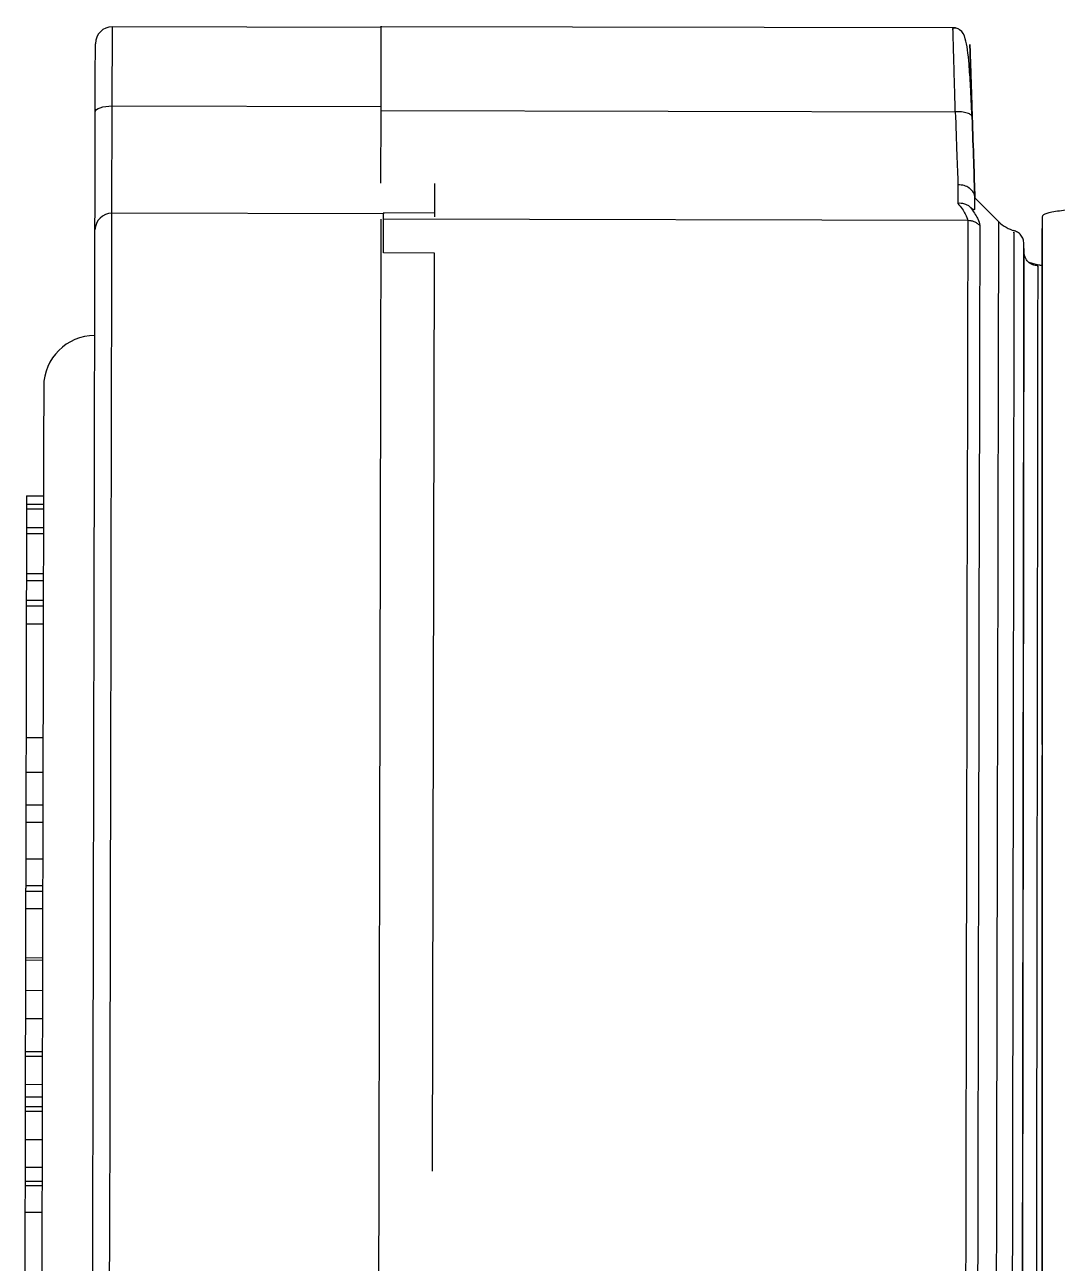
# Model space of a CAD drawing. Header units: millimetres. Extents: x 1953 to 4389, y 564 to 2287.
# Drawn here: x 2403.7 to 2464.5, y 2046.3 to 2119.3 of the extents above; entities that cross this region are included whole.
import ezdxf

# ---------------------------------------------------------------- set-up
doc = ezdxf.new("R2010")
doc.units = ezdxf.units.MM

msp = doc.modelspace()

# ---------------------------------------------------------------- linework, layer by layer
at = {"color": 7, "linetype": 'Continuous', "lineweight": 25}
for p, q in [((2408.807, 2114.493), (2408.817, 2119.161)), ((2424.66, 2119.127), (2408.817, 2119.161)), ((2458.498, 2119.091), (2424.66, 2119.163)), ((2408.794, 2108.171), (2408.807, 2114.493)), ((2408.807, 2114.493), (2424.65, 2114.459)), ((2424.65, 2114.228), (2458.484, 2114.155)), ((2427.798, 2109.917), (2427.794, 2108.187)), ((2458.64, 2109.846), (2458.638, 2108.758)), ((2461.05, 2107.671), (2459.639, 2109.088)), ((2459.639, 2109.081), (2459.639, 2109.088)), ((2424.794, 2108.136), (2408.794, 2108.171)), ((2424.789, 2105.836), (2424.794, 2108.136)), ((2427.794, 2108.187), (2424.794, 2108.193)), ((2424.794, 2108.193), (2424.794, 2108.136)), ((2427.794, 2108.187), (2427.793, 2107.958)), ((2459.222, 2107.742), (2424.793, 2107.816)), ((2463.608, 2107.975), (2463.608, 2107.284)), ((2427.789, 2105.83), (2424.789, 2105.836)), ((2427.673, 2051.729), (2427.789, 2105.83)), ((2462.543, 2105.797), (2462.528, 2106.403)), ((2403.758, 2091.528), (2403.757, 2091.027)), ((2403.758, 2091.528), (2404.758, 2091.526)), ((2403.757, 2090.757), (2403.754, 2089.663)), ((2403.757, 2091.027), (2404.757, 2091.025)), ((2403.757, 2091.027), (2403.757, 2090.757)), ((2403.757, 2090.757), (2404.757, 2090.755)), ((2403.754, 2089.314), (2403.748, 2086.953)), ((2403.754, 2089.663), (2404.754, 2089.661)), ((2403.754, 2089.663), (2403.754, 2089.314)), ((2403.754, 2089.314), (2404.754, 2089.312)), ((2403.748, 2086.953), (2404.748, 2086.951)), ((2403.748, 2086.953), (2403.748, 2086.532)), ((2403.748, 2086.532), (2403.745, 2085.371)), ((2403.748, 2086.532), (2404.748, 2086.53)), ((2403.744, 2085.037), (2403.742, 2083.989)), ((2403.745, 2085.371), (2403.744, 2085.037)), ((2403.744, 2085.037), (2404.744, 2085.035)), ((2403.745, 2085.371), (2404.745, 2085.369)), ((2403.742, 2083.989), (2403.728, 2077.283)), ((2403.742, 2083.989), (2404.742, 2083.987)), ((2403.728, 2077.283), (2403.723, 2075.243)), ((2403.728, 2077.283), (2404.728, 2077.281)), ((2463.608, 2075.187), (2463.608, 2076.218)), ((2403.723, 2075.243), (2403.719, 2073.322)), ((2403.723, 2075.243), (2404.723, 2075.241)), ((2403.719, 2073.322), (2403.717, 2072.277)), ((2403.719, 2073.322), (2404.719, 2073.32)), ((2403.717, 2072.277), (2403.713, 2070.14)), ((2404.717, 2072.275), (2403.717, 2072.277)), ((2403.713, 2070.14), (2403.709, 2068.576)), ((2403.713, 2070.14), (2404.713, 2070.138)), ((2403.709, 2068.677), (2403.708, 2068.167)), ((2403.708, 2068.238), (2403.706, 2067.211)), ((2403.709, 2068.576), (2403.708, 2068.238)), ((2403.709, 2068.576), (2403.708, 2068.238)), ((2403.708, 2068.238), (2404.708, 2068.236)), ((2403.709, 2068.576), (2404.709, 2068.574)), ((2403.706, 2067.211), (2404.706, 2067.209)), ((2403.7, 2064.316), (2404.7, 2064.314)), ((2403.7, 2064.179), (2403.696, 2062.392)), ((2403.7, 2064.179), (2404.7, 2064.177)), ((2403.696, 2062.392), (2403.692, 2060.738)), ((2403.696, 2062.392), (2404.696, 2062.39)), ((2403.692, 2060.738), (2403.688, 2058.786)), ((2403.692, 2060.738), (2404.692, 2060.736)), ((2403.688, 2058.514), (2403.684, 2056.855)), ((2403.688, 2058.786), (2404.688, 2058.784)), ((2403.688, 2058.786), (2403.688, 2058.514)), ((2403.688, 2058.514), (2404.688, 2058.512)), ((2403.684, 2056.855), (2403.683, 2056.115)), ((2403.684, 2056.855), (2404.684, 2056.852)), ((2403.683, 2056.115), (2403.681, 2055.542)), ((2403.681, 2055.542), (2404.681, 2055.54)), ((2403.681, 2055.542), (2403.681, 2055.27)), ((2403.683, 2056.115), (2404.683, 2056.113)), ((2403.681, 2055.27), (2403.677, 2053.611)), ((2403.681, 2055.27), (2404.681, 2055.268)), ((2403.677, 2053.611), (2403.674, 2051.967)), ((2403.677, 2053.611), (2404.677, 2053.608)), ((2403.674, 2051.967), (2403.672, 2051.14)), ((2403.674, 2051.967), (2404.674, 2051.965)), ((2403.672, 2051.14), (2403.671, 2050.891)), ((2403.672, 2051.14), (2404.672, 2051.138)), ((2403.671, 2050.891), (2403.668, 2049.326)), ((2403.671, 2050.891), (2404.671, 2050.888)), ((2403.668, 2049.315), (2403.655, 2043.227)), ((2403.668, 2049.326), (2404.668, 2049.324))]:
    msp.add_line(p, q, dxfattribs=at)
at = {"color": 7, "linetype": 'Continuous', "lineweight": 25, "flags": 128}
for points in [[(2407.807, 2114.144), (2407.826, 2114.212), (2407.883, 2114.278), (2407.976, 2114.339), (2408.1, 2114.392), (2408.252, 2114.435), (2408.425, 2114.467), (2408.612, 2114.487), (2408.807, 2114.493)], [(2408.656, 2043.774), (2408.667, 2049.033), (2408.678, 2054.204), (2408.689, 2059.263), (2408.7, 2064.186), (2408.71, 2068.953), (2408.72, 2073.541), (2408.729, 2077.93), (2408.738, 2082.099), (2408.747, 2086.03), (2408.754, 2089.705), (2408.762, 2093.108), (2408.768, 2096.222), (2408.774, 2099.034), (2408.78, 2101.532), (2408.784, 2103.704), (2408.788, 2105.539), (2408.791, 2107.03), (2408.794, 2108.171)], [(2459.222, 2107.742), (2459.219, 2106.59), (2459.216, 2105.092), (2459.212, 2103.254), (2459.207, 2101.085), (2459.202, 2098.594), (2459.196, 2095.792), (2459.189, 2092.693), (2459.182, 2089.31), (2459.174, 2085.657), (2459.166, 2081.752), (2459.157, 2077.612), (2459.148, 2073.255), (2459.138, 2068.7), (2459.128, 2063.969), (2459.118, 2059.082), (2459.107, 2054.06), (2459.096, 2048.928), (2459.085, 2043.706)], [(2459.928, 2107.453), (2459.926, 2106.305), (2459.922, 2104.812), (2459.919, 2102.981), (2459.914, 2100.819), (2459.909, 2098.338), (2459.903, 2095.547), (2459.896, 2092.459), (2459.889, 2089.088), (2459.881, 2085.449), (2459.873, 2081.558), (2459.864, 2077.433), (2459.855, 2073.091), (2459.845, 2068.554), (2459.835, 2063.84), (2459.824, 2058.97), (2459.814, 2053.967), (2459.803, 2048.854), (2459.792, 2043.651)], [(2460.914, 2044.301), (2460.925, 2049.478), (2460.936, 2054.561), (2460.947, 2059.527), (2460.957, 2064.355), (2460.967, 2069.021), (2460.977, 2073.504), (2460.986, 2077.784), (2460.995, 2081.842), (2461.003, 2085.658), (2461.01, 2089.215), (2461.017, 2092.498), (2461.024, 2095.49), (2461.03, 2098.179), (2461.035, 2100.551), (2461.039, 2102.597), (2461.043, 2104.307), (2461.046, 2105.672), (2461.048, 2106.687), (2461.049, 2107.348), (2461.05, 2107.65), (2461.05, 2107.671)]]:
    msp.add_lwpolyline(points, dxfattribs=at)
at = {"color": 7, "linetype": 'Continuous', "lineweight": 25}
for centre, radius, start, end in [((2408.815, 2118.161), 1, 89.87751, 179.87751), ((2408.784, 2107.179), 0.992, 89.41535, 179.40777), ((2462.467, 2109.082), 2, 224.87751, 255.57646), ((2407.772, 2097.964), 3, 89.87751, 179.87751)]:
    msp.add_arc(centre, radius, start, end, dxfattribs=at)
for points, knots in [([(2424.65, 2114.228), (2424.651, 2114.921), (2424.654, 2116.307), (2424.657, 2117.914), (2424.66, 2118.875), (2424.66, 2119.279), (2424.66, 2119.163), (2424.66, 2119.163)], [0, 0, 0, 0, 0.2499989, 0.4999978, 0.7499967, 0.9999956, 1, 1, 1, 1]), ([(2459.464, 2113.908), (2459.438, 2114.506), (2459.388, 2115.632), (2459.285, 2117.255), (2459.139, 2118.406), (2458.902, 2118.915), (2458.611, 2119.06), (2458.453, 2119.086), (2458.372, 2119.091), (2458.332, 2119.091), (2458.314, 2119.09)], [0, 0, 0, 0, 0.219365, 0.412937, 0.719402, 0.914593, 0.969102, 0.986635, 0.993634, 1, 1, 1, 1]), ([(2458.484, 2114.155), (2458.47, 2114.653), (2458.443, 2115.615), (2458.4, 2117.158), (2458.363, 2118.463), (2458.344, 2119.153), (2458.347, 2119.03), (2458.348, 2119.005)], [0, 0, 0, 0, 0.177765, 0.34408, 0.641108, 0.925204, 1, 1, 1, 1]), ([(2407.807, 2114.144), (2407.808, 2114.698), (2407.81, 2115.832), (2407.813, 2117.133), (2407.815, 2118.003), (2407.815, 2118.111), (2407.815, 2118.163)], [0, 0, 0, 0, 0.244178, 0.5, 0.755822, 1, 1, 1, 1]), ([(2459.483, 2113.846), (2459.463, 2114.449), (2459.423, 2115.653), (2459.378, 2117.031), (2459.349, 2117.922), (2459.339, 2118.225), (2459.349, 2117.919), (2459.378, 2117.026), (2459.424, 2115.649), (2459.463, 2114.447), (2459.483, 2113.846)], [0, 0, 0, 0, 0.125138, 0.250256, 0.375373, 0.50043, 0.625397, 0.750284, 0.875124, 1, 1, 1, 1]), ([(2407.792, 2107.189), (2407.792, 2107.422), (2407.793, 2107.897), (2407.797, 2109.482), (2407.801, 2111.574), (2407.805, 2113.297), (2407.807, 2114.144)], [0, 0, 0, 0, 0.245796, 0.5, 0.754204, 1, 1, 1, 1]), ([(2424.64, 2109.938), (2424.64, 2109.964), (2424.642, 2110.454), (2424.645, 2111.891), (2424.648, 2113.449), (2424.65, 2114.228)], [0, 0, 0, 0, 0.027312, 0.513656, 1, 1, 1, 1]), ([(2459.483, 2113.846), (2459.468, 2113.889), (2459.446, 2113.953), (2459.32, 2114.029), (2459.192, 2114.079), (2459.032, 2114.118), (2458.801, 2114.153), (2458.609, 2114.155), (2458.484, 2114.156)], [0, 0, 0, 0, 0.239618, 0.368465, 0.500002, 0.631538, 0.760384, 1, 1, 1, 1]), ([(2458.484, 2114.155), (2458.516, 2113.284), (2458.575, 2111.644), (2458.619, 2110.419), (2458.64, 2109.846)], [0, 0, 0, 0, 0.531637, 1, 1, 1, 1]), ([(2459.639, 2109.081), (2459.617, 2109.759), (2459.572, 2111.125), (2459.513, 2112.935), (2459.483, 2113.846)], [0, 0, 0, 0, 0.496466, 1, 1, 1, 1]), ([(2459.483, 2113.846), (2459.513, 2112.937), (2459.572, 2111.127), (2459.617, 2109.761), (2459.639, 2109.081)], [0, 0, 0, 0, 0.502375, 1, 1, 1, 1]), ([(2459.639, 2109.081), (2459.634, 2109.135), (2459.624, 2109.24), (2459.54, 2109.442), (2459.427, 2109.565), (2459.334, 2109.636), (2459.333, 2109.636), (2459.33, 2109.639), (2459.318, 2109.647), (2459.225, 2109.715), (2459.007, 2109.827), (2458.768, 2109.839), (2458.64, 2109.846)], [0, 0, 0, 0, 0.13275, 0.258828, 0.507271, 0.507353, 0.507953, 0.509582, 0.515681, 0.539247, 0.754927, 1, 1, 1, 1]), ([(2459.385, 2108.519), (2459.337, 2108.557), (2459.237, 2108.637), (2459.046, 2108.72), (2458.841, 2108.763), (2458.7, 2108.759), (2458.638, 2108.758)], [0, 0, 0, 0, 0.239149, 0.497163, 0.778524, 1, 1, 1, 1]), ([(2458.638, 2108.758), (2458.808, 2108.532), (2459.141, 2108.092), (2459.195, 2107.857), (2459.222, 2107.742)], [0, 0, 0, 0, 0.51151, 1, 1, 1, 1]), ([(2459.637, 2108.416), (2459.637, 2108.417), (2459.637, 2108.434), (2459.638, 2108.539), (2459.638, 2108.747), (2459.638, 2108.966), (2459.639, 2109.081)], [0, 0, 0, 0, 0.008069, 0.080583, 0.514577, 1, 1, 1, 1]), ([(2459.385, 2108.519), (2459.541, 2108.287), (2459.854, 2107.824), (2459.903, 2107.576), (2459.928, 2107.453)], [0, 0, 0, 0, 0.5006525, 1, 1, 1, 1]), ([(2459.637, 2108.416), (2459.631, 2108.393), (2459.622, 2108.361), (2459.536, 2108.399), (2459.462, 2108.45), (2459.409, 2108.497), (2459.385, 2108.519)], [0, 0, 0, 0, 0.546902, 0.785535, 0.902249, 1, 1, 1, 1]), ([(2467.608, 2108.458), (2467.114, 2108.452), (2466.125, 2108.441), (2464.838, 2108.348), (2463.956, 2108.208), (2463.633, 2108.07), (2463.613, 2107.988), (2463.608, 2107.968)], [0, 0, 0, 0, 0.247809, 0.4960641, 0.7267645, 0.9338912, 1, 1, 1, 1]), ([(2463.608, 2107.968), (2463.608, 2107.864), (2463.608, 2107.343), (2463.608, 2105.976), (2463.608, 2103.817), (2463.608, 2101.198), (2463.608, 2098.736), (2463.608, 2095.228), (2463.608, 2092.085), (2463.608, 2087.77), (2463.608, 2083.083), (2463.608, 2077.95), (2463.608, 2072.527), (2463.609, 2067.968), (2463.609, 2062.046), (2463.609, 2057.14), (2463.609, 2050.461), (2463.609, 2046.168), (2463.609, 2043.167)], [0, 0, 0, 0, 0.020124, 0.100733, 0.181328, 0.221587, 0.302184, 0.342442, 0.423039, 0.463298, 0.543894, 0.624491, 0.664749, 0.745346, 0.785604, 0.8662, 0.906458, 1, 1, 1, 1]), ([(2463.608, 2076.878), (2463.608, 2078.063), (2463.608, 2080.316), (2463.608, 2084.357), (2463.608, 2088.064), (2463.608, 2092.299), (2463.608, 2095.373), (2463.608, 2098.785), (2463.608, 2101.762), (2463.608, 2104.106), (2463.608, 2106.046), (2463.608, 2106.78), (2463.608, 2107.277)], [0, 0, 0, 0, 0.072858, 0.13859, 0.270184, 0.335916, 0.467513, 0.533245, 0.664841, 0.796434, 0.862166, 1, 1, 1, 1]), ([(2407.656, 2043.597), (2407.661, 2046.093), (2407.672, 2051.131), (2407.688, 2058.508), (2407.703, 2065.75), (2407.718, 2072.729), (2407.732, 2079.332), (2407.745, 2085.425), (2407.757, 2090.918), (2407.767, 2095.729), (2407.776, 2099.792), (2407.783, 2103.061), (2407.788, 2105.6), (2407.791, 2106.663), (2407.792, 2107.189)], [0, 0, 0, 0, 0.0799588, 0.1613715, 0.2441424, 0.3288926, 0.4142166, 0.5, 0.5857784, 0.6711024, 0.7558576, 0.8386237, 0.9200388, 1, 1, 1, 1]), ([(2461.939, 2107.02), (2461.939, 2107.048), (2461.94, 2107.137), (2461.938, 2106.151), (2461.935, 2104.138), (2461.931, 2101.075), (2461.926, 2097.687), (2461.921, 2094.349), (2461.916, 2091.28), (2461.91, 2087.636), (2461.904, 2083.365), (2461.897, 2078.72), (2461.889, 2073.773), (2461.881, 2068.603), (2461.872, 2062.918), (2461.862, 2056.721), (2461.851, 2050.037), (2461.843, 2045.347), (2461.84, 2042.953)], [0, 0, 0, 0, 0.039342, 0.122943, 0.206183, 0.289063, 0.371582, 0.416612, 0.465601, 0.518547, 0.575452, 0.636313, 0.690059, 0.746552, 0.805793, 0.867782, 0.932518, 1, 1, 1, 1]), ([(2462.528, 2106.395), (2462.519, 2106.48), (2462.5, 2106.655), (2462.364, 2106.889), (2462.165, 2107.073), (2461.999, 2107.13), (2461.919, 2107.158)], [0, 0, 0, 0, 0.243492, 0.499921, 0.756389, 1, 1, 1, 1]), ([(2462.445, 2042.817), (2462.449, 2046.116), (2462.458, 2052.715), (2462.471, 2062.145), (2462.483, 2071.025), (2462.494, 2079.183), (2462.504, 2086.484), (2462.512, 2092.801), (2462.519, 2098.023), (2462.524, 2102.08), (2462.527, 2104.828), (2462.529, 2106.274), (2462.528, 2106.251), (2462.528, 2106.242)], [0, 0, 0, 0, 0.094309, 0.188619, 0.282928, 0.377238, 0.471547, 0.565857, 0.660166, 0.754475, 0.848785, 0.943094, 1, 1, 1, 1]), ([(2463.34, 2105.08), (2463.24, 2105.091), (2463.033, 2105.114), (2462.764, 2105.297), (2462.579, 2105.564), (2462.554, 2105.77), (2462.542, 2105.869)], [0, 0, 0, 0, 0.2413, 0.50044, 0.759328, 1, 1, 1, 1]), ([(2462.459, 2042.768), (2462.462, 2045.154), (2462.468, 2049.861), (2462.478, 2056.61), (2462.486, 2062.952), (2462.494, 2068.848), (2462.502, 2074.278), (2462.509, 2080.011), (2462.517, 2085.78), (2462.524, 2091.26), (2462.53, 2095.727), (2462.535, 2099.25), (2462.538, 2101.912), (2462.54, 2103.815), (2462.541, 2105.034), (2462.542, 2105.751), (2462.542, 2105.782), (2462.542, 2105.797)], [0, 0, 0, 0, 0.06854, 0.13522, 0.200041, 0.263001, 0.324101, 0.38334, 0.468684, 0.549845, 0.626823, 0.699617, 0.768227, 0.832652, 0.892892, 0.948946, 1, 1, 1, 1]), ([(2463.624, 2105.08), (2463.549, 2105.092), (2463.228, 2105.143), (2463.011, 2105.214), (2462.845, 2105.268)], [0, 0, 0, 0, 0.233143, 1, 1, 1, 1]), ([(2463.34, 2105.043), (2463.34, 2105.055), (2463.34, 2105.167), (2463.34, 2104.814), (2463.339, 2104.244), (2463.339, 2103.698), (2463.338, 2103.024), (2463.337, 2102.216), (2463.336, 2101.276), (2463.335, 2100.204), (2463.333, 2098.495), (2463.329, 2095.808), (2463.324, 2091.659), (2463.317, 2086.442), (2463.31, 2080.835), (2463.302, 2075.158), (2463.295, 2069.691), (2463.287, 2063.678), (2463.278, 2057.131), (2463.268, 2050.088), (2463.261, 2045.145), (2463.258, 2042.631)], [0, 0, 0, 0, 0.008365, 0.077995, 0.107986, 0.138061, 0.168221, 0.198465, 0.228793, 0.259205, 0.289702, 0.358895, 0.433683, 0.514064, 0.600037, 0.66048, 0.723411, 0.788828, 0.856732, 0.927123, 1, 1, 1, 1]), ([(2404.772, 2097.97), (2404.772, 2097.915), (2404.772, 2097.805), (2404.77, 2096.895), (2404.767, 2095.409), (2404.762, 2093.236), (2404.756, 2090.405), (2404.748, 2086.891), (2404.739, 2082.737), (2404.729, 2077.993), (2404.718, 2072.732), (2404.706, 2067.04), (2404.693, 2061.017), (2404.68, 2054.794), (2404.666, 2048.429), (2404.653, 2042.076), (2404.639, 2035.737), (2404.63, 2031.559), (2404.626, 2029.47)], [0, 0, 0, 0, 0.058246, 0.116497, 0.17824, 0.239988, 0.303803, 0.368626, 0.434138, 0.5, 0.565862, 0.631374, 0.696197, 0.760012, 0.821755, 0.883503, 0.94175, 1, 1, 1, 1]), ([(2463.609, 2044.087), (2463.609, 2044.394), (2463.609, 2047.293), (2463.609, 2052.718), (2463.609, 2058.936), (2463.609, 2064.971), (2463.608, 2069.601), (2463.608, 2073.412), (2463.608, 2074.855), (2463.608, 2075.252)], [0, 0, 0, 0, 0.027476, 0.259697, 0.491874, 0.607849, 0.840033, 0.956008, 1, 1, 1, 1]), ([(2403.706, 2067.211), (2403.706, 2066.881), (2403.704, 2066.244), (2403.703, 2065.467), (2403.701, 2064.856), (2403.701, 2064.534), (2403.7, 2064.365), (2403.7, 2064.316)], [0, 0, 0, 0, 0.328754, 0.633799, 0.764636, 0.93153, 1, 1, 1, 1]), ([(2403.7, 2064.316), (2403.7, 2064.253), (2403.7, 2064.168), (2403.7, 2064.19), (2403.7, 2064.196)], [0, 0, 0, 0, 0.737807, 1, 1, 1, 1])]:
    msp.add_open_spline(points, degree=3, knots=knots, dxfattribs=at)
for points in [[(2424.636, 2107.816), (2424.635, 2107.251), (2424.632, 2106.122), (2424.627, 2103.443), (2424.619, 2100.074), (2424.611, 2095.978), (2424.6, 2091.214), (2424.589, 2085.826), (2424.576, 2079.869), (2424.562, 2073.403), (2424.548, 2066.492), (2424.532, 2059.204), (2424.516, 2051.625), (2424.505, 2046.395), (2424.499, 2043.78)], [(2459.928, 2107.453), (2459.879, 2107.496), (2459.782, 2107.582), (2459.606, 2107.672), (2459.418, 2107.731), (2459.287, 2107.738), (2459.222, 2107.742)]]:
    msp.add_open_spline(points, degree=3, dxfattribs=at)

doc.saveas('drawing.dxf')
